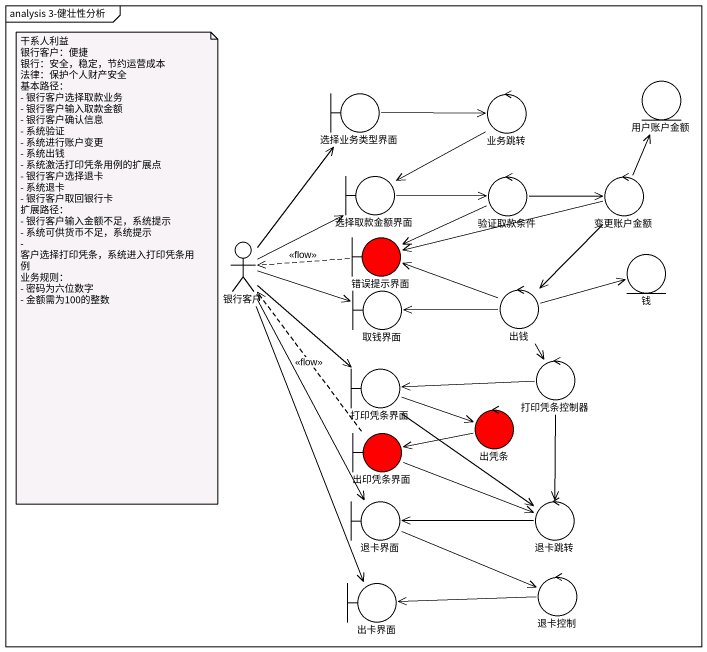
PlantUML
@startuml
mainframe analysis 3-健壮性分析
boundary 选择业务类型界面
control 业务跳转
entity 用户账户金额
boundary 选择取款金额界面
control 验证取款条件
control 变更账户金额
actor 银行客户
boundary 错误提示界面 #FF0000
entity 钱
boundary 取钱界面
control 出钱
boundary 打印凭条界面
control 打印凭条控制器
control 出凭条 #FF0000
boundary 出印凭条界面 #FF0000
boundary 退卡界面
control 退卡跳转
boundary 出卡界面
control 退卡控制
选择业务类型界面 -right-> 业务跳转
业务跳转 --> 选择取款金额界面
选择取款金额界面 -right-> 验证取款条件
验证取款条件 -right-> 变更账户金额
验证取款条件 -left-> 错误提示界面
变更账户金额 -up-> 用户账户金额
变更账户金额 -left-> 错误提示界面
变更账户金额 --> 出钱
银行客户 -up-> 选择业务类型界面
银行客户 -up-> 选择取款金额界面
银行客户 -right-> 取钱界面
银行客户 --> 打印凭条界面
银行客户 --> 退卡界面
银行客户 --> 出卡界面
错误提示界面 .left.> 银行客户 : <<flow>>
出钱 -left-> 错误提示界面
出钱 -right-> 钱
出钱 -left-> 取钱界面
出钱 --> 打印凭条控制器
打印凭条界面 -right-> 出凭条
打印凭条界面 --> 退卡跳转
打印凭条控制器 -left-> 打印凭条界面
打印凭条控制器 --> 退卡跳转
出凭条 -left-> 出印凭条界面
出印凭条界面 .up.> 银行客户 : <<flow>>
出印凭条界面 -right-> 退卡跳转
退卡界面 -right-> 退卡控制
退卡跳转 -left-> 退卡界面
退卡控制 -left-> 出卡界面
note as N1
  干系人利益
  银行客户：便捷
  银行：安全，稳定，节约运营成本
  法律：保护个人财产安全
  基本路径：
  - 银行客户选择取款业务
  - 银行客户输入取款金额
  - 银行客户确认信息
  - 系统验证
  - 系统进行账户变更
  - 系统出钱
  - 系统激活打印凭条用例的扩展点
  - 银行客户选择退卡
  - 系统退卡
  - 银行客户取回银行卡
  扩展路径：
  - 银行客户输入金额不足，系统提示
  - 系统可供货币不足，系统提示
  - 客户选择打印凭条，系统进入打印凭条用例
  业务规则：
  - 密码为六位数字
  - 金额需为100的整数
end note
@enduml
